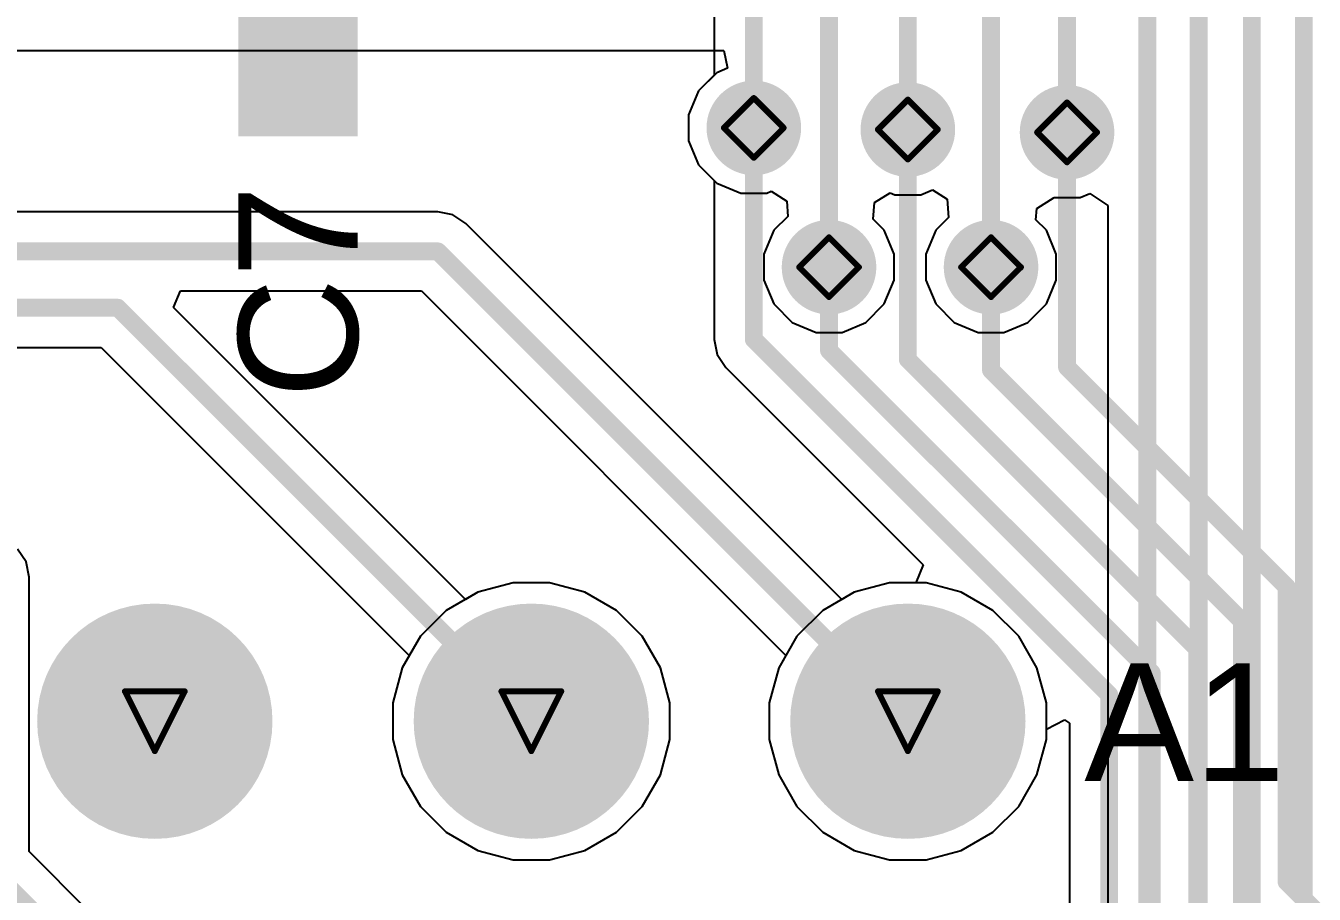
# Model space of a CAD drawing. Header units: inches. Extents: x -31 to 249, y -28 to 261.
# Drawn here: x 27.19 to 38.14, y 25.6 to 32.98 of the extents above; entities that cross this region are included whole.
import ezdxf

# ---------------------------------------------------------------- set-up
doc = ezdxf.new("R2010")
doc.units = ezdxf.units.IN
for name, color, linetype in [('Bottom Layer', 5, 'Continuous'), ('Bottom Solder', 6, 'Continuous'), ('Drill Drawing', 1, 'Continuous'), ('Multi-Layer', 9, 'Continuous'), ('Pad Holes', 156, 'Continuous'), ('Top Layer', 1, 'Continuous'), ('Top Overlay', 2, 'Continuous'), ('Top Paste', 8, 'Continuous'), ('Top Solder', 216, 'Continuous'), ('Via Holes', 16, 'Continuous')]:
    doc.layers.add(name, color=color, linetype=linetype)
doc.styles.add('Arial', font='', dxfattribs={"height": 0.2})
doc.styles.get('Arial').set_extended_font_data('Arial')

# ---------------------------------------------------------------- blocks, each defined once
blk = doc.blocks.new('RVT1E470M0505_12')
at = {"layer": 'Top Layer'}
for points in [[(-3.75, 0.455), (-1.05, 0.455), (-1.05, -0.455), (-3.75, -0.455)], [(1.05, 0.455), (3.75, 0.455), (3.75, -0.455), (1.05, -0.455)]]:
    blk.add_hatch(color=1, dxfattribs=at).paths.add_polyline_path(points)
at = {"layer": 'Top Paste'}
for points in [[(-3.75, 0.455), (-1.05, 0.455), (-1.05, -0.455), (-3.75, -0.455)], [(1.05, 0.455), (3.75, 0.455), (3.75, -0.455), (1.05, -0.455)]]:
    blk.add_hatch(color=8, dxfattribs=at).paths.add_polyline_path(points)
at = {"layer": 'Top Solder'}
for points in [[(-3.801, 0.506), (-0.999, 0.506), (-0.999, -0.506), (-3.801, -0.506)], [(0.999, 0.506), (3.801, 0.506), (3.801, -0.506), (0.999, -0.506)]]:
    blk.add_hatch(color=216, dxfattribs=at).paths.add_polyline_path(points)
at = {"layer": 'Top Overlay'}
for points in [[(-2.659, 1.787, 0.127, 0.127, 0), (-1.795, 2.649, 0.127, 0.127, 0)], [(2.659, 2.649, 0.127, 0.127, 0), (-1.795, 2.649, 0.127, 0.127, 0)], [(2.659, 0.607, 0.127, 0.127, 0), (2.659, 2.649, 0.127, 0.127, 0)], [(-2.659, 0.607, 0.127, 0.127, 0), (-2.659, 1.787, 0.127, 0.127, 0)], [(-3.289, 0.635, 0.127, 0.127, 0), (-3.289, 1.346, 0.127, 0.127, 0)], [(-2.933, 0.991, 0.127, 0.127, 0), (-3.644, 0.991, 0.127, 0.127, 0)], [(-2.659, -1.787, 0.127, 0.127, 0), (-2.659, -0.607, 0.127, 0.127, 0)], [(2.659, -2.649, 0.127, 0.127, 0), (2.659, -0.607, 0.127, 0.127, 0)], [(-1.795, -2.649, 0.127, 0.127, 0), (-2.659, -1.787, 0.127, 0.127, 0)], [(2.659, -2.649, 0.127, 0.127, 0), (-1.795, -2.649, 0.127, 0.127, 0)]]:
    blk.add_lwpolyline(points, format="xyseb", dxfattribs=at)
for points in [[(-1.827, 2.649, 0.0635, 0.0635, 1), (-1.763, 2.649, 0.0635, 0.0635, 1)], [(-1.827, 2.649, 0.0635, 0.0635, 1), (-1.763, 2.649, 0.0635, 0.0635, 1)], [(2.628, 2.649, 0.0635, 0.0635, 1), (2.691, 2.649, 0.0635, 0.0635, 1)], [(2.628, 2.649, 0.0635, 0.0635, 1), (2.691, 2.649, 0.0635, 0.0635, 1)], [(-2.691, 1.787, 0.0635, 0.0635, 1), (-2.628, 1.787, 0.0635, 0.0635, 1)], [(-2.691, 1.787, 0.0635, 0.0635, 1), (-2.628, 1.787, 0.0635, 0.0635, 1)], [(-3.321, 1.346, 0.0635, 0.0635, 1), (-3.257, 1.346, 0.0635, 0.0635, 1)], [(-3.676, 0.991, 0.0635, 0.0635, 1), (-3.613, 0.991, 0.0635, 0.0635, 1)], [(-2.965, 0.991, 0.0635, 0.0635, 1), (-2.902, 0.991, 0.0635, 0.0635, 1)], [(-3.321, 0.635, 0.0635, 0.0635, 1), (-3.257, 0.635, 0.0635, 0.0635, 1)], [(-2.691, 0.607, 0.0635, 0.0635, 1), (-2.628, 0.607, 0.0635, 0.0635, 1)], [(2.628, 0.607, 0.0635, 0.0635, 1), (2.691, 0.607, 0.0635, 0.0635, 1)], [(-2.691, -0.607, 0.0635, 0.0635, 1), (-2.628, -0.607, 0.0635, 0.0635, 1)], [(2.628, -0.607, 0.0635, 0.0635, 1), (2.691, -0.607, 0.0635, 0.0635, 1)], [(-2.691, -1.787, 0.0635, 0.0635, 1), (-2.628, -1.787, 0.0635, 0.0635, 1)], [(-2.691, -1.787, 0.0635, 0.0635, 1), (-2.628, -1.787, 0.0635, 0.0635, 1)], [(-1.827, -2.649, 0.0635, 0.0635, 1), (-1.763, -2.649, 0.0635, 0.0635, 1)], [(-1.827, -2.649, 0.0635, 0.0635, 1), (-1.763, -2.649, 0.0635, 0.0635, 1)], [(2.628, -2.649, 0.0635, 0.0635, 1), (2.691, -2.649, 0.0635, 0.0635, 1)], [(2.628, -2.649, 0.0635, 0.0635, 1), (2.691, -2.649, 0.0635, 0.0635, 1)]]:
    blk.add_lwpolyline(points, format="xyseb", close=True, dxfattribs=at)
blk = doc.blocks.new('1_1376430_8_40')
at = {"layer": 'Bottom Layer'}
h = blk.add_hatch(color=5, dxfattribs=at)
edge = h.paths.add_edge_path()
edge.add_arc((-39.25, 8.225), 1, 0, 360)
h = blk.add_hatch(color=5, dxfattribs=at)
edge = h.paths.add_edge_path()
edge.add_arc((-36.05, 8.225), 1, 0, 360)
h = blk.add_hatch(color=5, dxfattribs=at)
edge = h.paths.add_edge_path()
edge.add_arc((-32.85, 8.225), 1, 0, 360)
at = {"layer": 'Bottom Solder'}
h = blk.add_hatch(color=6, dxfattribs=at)
edge = h.paths.add_edge_path()
edge.add_arc((-39.25, 8.225), 1, 0, 360)
h = blk.add_hatch(color=6, dxfattribs=at)
edge = h.paths.add_edge_path()
edge.add_arc((-36.05, 8.225), 1, 0, 360)
h = blk.add_hatch(color=6, dxfattribs=at)
edge = h.paths.add_edge_path()
edge.add_arc((-32.85, 8.225), 1, 0, 360)
at = {"layer": 'Multi-Layer'}
h = blk.add_hatch(color=9, dxfattribs=at)
edge = h.paths.add_edge_path()
edge.add_arc((-39.25, 8.225), 1, 0, 360)
h = blk.add_hatch(color=9, dxfattribs=at)
edge = h.paths.add_edge_path()
edge.add_arc((-36.05, 8.225), 1, 0, 360)
h = blk.add_hatch(color=9, dxfattribs=at)
edge = h.paths.add_edge_path()
edge.add_arc((-32.85, 8.225), 1, 0, 360)
at = {"layer": 'Pad Holes'}
h = blk.add_hatch(color=7, dxfattribs=at)
edge = h.paths.add_edge_path()
edge.add_arc((-39.25, 8.225), 0.605, 0, 360)
h = blk.add_hatch(color=7, dxfattribs=at)
edge = h.paths.add_edge_path()
edge.add_arc((-36.05, 8.225), 0.605, 0, 360)
h = blk.add_hatch(color=7, dxfattribs=at)
edge = h.paths.add_edge_path()
edge.add_arc((-32.85, 8.225), 0.605, 0, 360)
at = {"layer": 'Top Layer'}
h = blk.add_hatch(color=1, dxfattribs=at)
edge = h.paths.add_edge_path()
edge.add_arc((-39.25, 8.225), 1, 0, 360)
h = blk.add_hatch(color=1, dxfattribs=at)
edge = h.paths.add_edge_path()
edge.add_arc((-36.05, 8.225), 1, 0, 360)
h = blk.add_hatch(color=1, dxfattribs=at)
edge = h.paths.add_edge_path()
edge.add_arc((-32.85, 8.225), 1, 0, 360)
at = {"layer": 'Top Solder'}
h = blk.add_hatch(color=216, dxfattribs=at)
edge = h.paths.add_edge_path()
edge.add_arc((-39.25, 8.225), 1, 0, 360)
h = blk.add_hatch(color=216, dxfattribs=at)
edge = h.paths.add_edge_path()
edge.add_arc((-36.05, 8.225), 1, 0, 360)
h = blk.add_hatch(color=216, dxfattribs=at)
edge = h.paths.add_edge_path()
edge.add_arc((-32.85, 8.225), 1, 0, 360)
at = {"layer": 'Top Overlay', "style": 'Arial'}
blk.add_text('A1', height=1, dxfattribs=at).set_placement((-31.35, 7.718))

msp = doc.modelspace()

# ---------------------------------------------------------------- hatches: boundary and pattern name
at = {"layer": 'Bottom Layer'}
h = msp.add_hatch(color=5, dxfattribs=at)
edge = h.paths.add_edge_path()
edge.add_arc((33.376, 32.111), 0.3, 0, 360)
h = msp.add_hatch(color=5, dxfattribs=at)
edge = h.paths.add_edge_path()
edge.add_arc((34.685, 32.097), 0.3, 0, 360)
h = msp.add_hatch(color=5, dxfattribs=at)
edge = h.paths.add_edge_path()
edge.add_arc((36.038, 32.073), 0.3, 0, 360)
h = msp.add_hatch(color=5, dxfattribs=at)
edge = h.paths.add_edge_path()
edge.add_arc((34.015, 30.927), 0.3, 0, 360)
h = msp.add_hatch(color=5, dxfattribs=at)
edge = h.paths.add_edge_path()
edge.add_arc((35.392, 30.927), 0.3, 0, 360)
at = {"layer": 'Bottom Solder'}
h = msp.add_hatch(color=6, dxfattribs=at)
edge = h.paths.add_edge_path()
edge.add_arc((33.376, 32.111), 0.402, 0, 360)
h = msp.add_hatch(color=6, dxfattribs=at)
edge = h.paths.add_edge_path()
edge.add_arc((34.685, 32.097), 0.402, 0, 360)
h = msp.add_hatch(color=6, dxfattribs=at)
edge = h.paths.add_edge_path()
edge.add_arc((36.038, 32.073), 0.402, 0, 360)
h = msp.add_hatch(color=6, dxfattribs=at)
edge = h.paths.add_edge_path()
edge.add_arc((34.015, 30.927), 0.402, 0, 360)
h = msp.add_hatch(color=6, dxfattribs=at)
edge = h.paths.add_edge_path()
edge.add_arc((35.392, 30.927), 0.402, 0, 360)
at = {"layer": 'Top Layer'}
h = msp.add_hatch(color=1, dxfattribs=at)
edge = h.paths.add_edge_path()
edge.add_arc((33.376, 32.111), 0.3, 0, 360)
h = msp.add_hatch(color=1, dxfattribs=at)
edge = h.paths.add_edge_path()
edge.add_arc((34.685, 32.097), 0.3, 0, 360)
h = msp.add_hatch(color=1, dxfattribs=at)
edge = h.paths.add_edge_path()
edge.add_arc((36.038, 32.073), 0.3, 0, 360)
h = msp.add_hatch(color=1, dxfattribs=at)
edge = h.paths.add_edge_path()
edge.add_arc((34.015, 30.927), 0.3, 0, 360)
h = msp.add_hatch(color=1, dxfattribs=at)
edge = h.paths.add_edge_path()
edge.add_arc((35.392, 30.927), 0.3, 0, 360)
at = {"layer": 'Top Solder'}
h = msp.add_hatch(color=216, dxfattribs=at)
edge = h.paths.add_edge_path()
edge.add_arc((33.376, 32.111), 0.402, 0, 360)
h = msp.add_hatch(color=216, dxfattribs=at)
edge = h.paths.add_edge_path()
edge.add_arc((34.685, 32.097), 0.402, 0, 360)
h = msp.add_hatch(color=216, dxfattribs=at)
edge = h.paths.add_edge_path()
edge.add_arc((36.038, 32.073), 0.402, 0, 360)
h = msp.add_hatch(color=216, dxfattribs=at)
edge = h.paths.add_edge_path()
edge.add_arc((34.015, 30.927), 0.402, 0, 360)
h = msp.add_hatch(color=216, dxfattribs=at)
edge = h.paths.add_edge_path()
edge.add_arc((35.392, 30.927), 0.402, 0, 360)
at = {"layer": 'Via Holes'}
h = msp.add_hatch(color=7, dxfattribs=at)
edge = h.paths.add_edge_path()
edge.add_arc((33.376, 32.111), 0.15, 0, 360)
h = msp.add_hatch(color=7, dxfattribs=at)
edge = h.paths.add_edge_path()
edge.add_arc((34.685, 32.097), 0.15, 0, 360)
h = msp.add_hatch(color=7, dxfattribs=at)
edge = h.paths.add_edge_path()
edge.add_arc((36.038, 32.073), 0.15, 0, 360)
h = msp.add_hatch(color=7, dxfattribs=at)
edge = h.paths.add_edge_path()
edge.add_arc((34.015, 30.927), 0.15, 0, 360)
h = msp.add_hatch(color=7, dxfattribs=at)
edge = h.paths.add_edge_path()
edge.add_arc((35.392, 30.927), 0.15, 0, 360)

# ---------------------------------------------------------------- linework, layer by layer
at = {"layer": 'Bottom Layer'}
for p, q in [((17.501, 32.77), (33.121, 32.77)), ((33.121, 32.77), (33.151, 32.618)), ((33.062, 32.58), (32.906, 32.425)), ((33.151, 32.618), (33.062, 32.58)), ((32.906, 32.425), (32.822, 32.221)), ((32.822, 32.221), (32.822, 32.001)), ((32.822, 32.001), (32.906, 31.797)), ((32.906, 31.797), (33.039, 31.664)), ((33.039, 31.664), (33.039, 30.313)), ((30.69, 31.398), (18.286, 31.398)), ((30.819, 31.372), (30.69, 31.398)), ((30.928, 31.299), (30.819, 31.372)), ((34.125, 28.103), (30.928, 31.299)), ((28.444, 30.584), (28.502, 30.725)), ((28.502, 30.725), (30.551, 30.725)), ((30.551, 30.725), (33.648, 27.627)), ((30.925, 28.103), (28.444, 30.584)), ((25.603, 30.245), (27.83, 30.245)), ((27.83, 30.245), (30.448, 27.627)), ((33.039, 30.313), (33.065, 30.184)), ((33.065, 30.184), (33.138, 30.074)), ((33.138, 30.074), (34.815, 28.397)), ((27.191, 28.422), (27.118, 28.531)), ((27.217, 28.293), (27.191, 28.422)), ((34.815, 28.397), (34.752, 28.244)), ((27.217, 25.959), (27.217, 28.293)), ((31.03, 28.164), (30.925, 28.103)), ((31.33, 28.244), (31.03, 28.164)), ((31.64, 28.244), (31.33, 28.244)), ((31.94, 28.164), (31.64, 28.244)), ((32.208, 28.009), (31.94, 28.164)), ((34.23, 28.164), (34.125, 28.103)), ((34.53, 28.244), (34.23, 28.164)), ((34.752, 28.244), (34.53, 28.244)), ((32.427, 27.79), (32.208, 28.009)), ((32.582, 27.521), (32.427, 27.79)), ((30.448, 27.627), (30.387, 27.521)), ((33.648, 27.627), (33.587, 27.521)), ((30.387, 27.521), (30.307, 27.222)), ((32.663, 27.222), (32.582, 27.521)), ((33.587, 27.521), (33.507, 27.222)), ((30.307, 27.222), (30.307, 26.912)), ((32.663, 26.912), (32.663, 27.222)), ((33.507, 27.222), (33.507, 26.912)), ((35.863, 26.999), (36.015, 27.08)), ((36.015, 27.08), (36.06, 27.051)), ((36.06, 27.051), (36.06, 24.387)), ((35.863, 26.912), (35.863, 26.999)), ((30.307, 26.912), (30.387, 26.612)), ((32.582, 26.612), (32.663, 26.912)), ((33.507, 26.912), (33.587, 26.612)), ((35.782, 26.612), (35.863, 26.912)), ((30.387, 26.612), (30.542, 26.343)), ((32.427, 26.343), (32.582, 26.612)), ((33.587, 26.612), (33.742, 26.343)), ((35.627, 26.343), (35.782, 26.612)), ((30.542, 26.343), (30.762, 26.124)), ((32.208, 26.124), (32.427, 26.343)), ((33.742, 26.343), (33.962, 26.124)), ((35.408, 26.124), (35.627, 26.343)), ((30.762, 26.124), (31.03, 25.969)), ((31.94, 25.969), (32.208, 26.124)), ((33.962, 26.124), (34.23, 25.969)), ((35.139, 25.969), (35.408, 26.124)), ((27.734, 25.442), (27.217, 25.959)), ((31.03, 25.969), (31.33, 25.889)), ((31.64, 25.889), (31.94, 25.969)), ((34.23, 25.969), (34.53, 25.889)), ((34.84, 25.889), (35.139, 25.969)), ((31.33, 25.889), (31.64, 25.889)), ((34.53, 25.889), (34.84, 25.889))]:
    msp.add_line(p, q, dxfattribs=at)
for points in [[(33.376, 30.313, 0.152, 0.152, 0), (33.376, 32.111, 0.152, 0.152, 0)], [(34.685, 30.142, 0.152, 0.152, 0), (34.685, 32.097, 0.152, 0.152, 0)], [(36.038, 30.077, 0.152, 0.152, 0), (36.038, 32.073, 0.152, 0.152, 0)], [(18.146, 31.061, 0.152, 0.152, 0), (30.69, 31.061, 0.152, 0.152, 0)], [(30.69, 31.061, 0.152, 0.152, 0), (34.685, 27.067, 0.152, 0.152, 0)], [(34.015, 30.219, 0.152, 0.152, 0), (34.015, 30.927, 0.152, 0.152, 0)], [(35.392, 30.051, 0.152, 0.152, 0), (35.392, 30.927, 0.152, 0.152, 0)], [(18.007, 30.582, 0.152, 0.152, 0), (27.97, 30.582, 0.152, 0.152, 0)], [(27.97, 30.582, 0.152, 0.152, 0), (31.485, 27.067, 0.152, 0.152, 0)], [(33.376, 30.313, 0.152, 0.152, 0), (36.396, 27.292, 0.152, 0.152, 0)], [(34.015, 30.219, 0.152, 0.152, 0), (36.757, 27.478, 0.152, 0.152, 0)], [(34.685, 30.142, 0.152, 0.152, 0), (37.145, 27.682, 0.152, 0.152, 0)], [(35.392, 30.051, 0.152, 0.152, 0), (37.523, 27.92, 0.152, 0.152, 0)], [(36.038, 30.077, 0.152, 0.152, 0), (37.904, 28.211, 0.152, 0.152, 0)], [(37.904, 25.701, 0.152, 0.152, 0), (37.904, 28.211, 0.152, 0.152, 0)], [(37.523, 25.491, 0.152, 0.152, 0), (37.523, 27.92, 0.152, 0.152, 0)], [(37.145, 27.682, 0.152, 0.152, 0), (37.145, 27.682, 0.152, 0.152, 0)], [(37.145, 25.03, 0.152, 0.152, 0), (37.145, 27.682, 0.152, 0.152, 0)], [(36.757, 24.711, 0.152, 0.152, 0), (36.757, 27.478, 0.152, 0.152, 0)], [(36.396, 24.387, 0.152, 0.152, 0), (36.396, 27.292, 0.152, 0.152, 0)], [(26.88, 25.82, 0.152, 0.152, 0), (27.594, 25.106, 0.152, 0.152, 0)], [(37.904, 25.701, 0.152, 0.152, 0), (38.347, 25.259, 0.152, 0.152, 0)]]:
    msp.add_lwpolyline(points, format="xyseb", dxfattribs=at)
for points in [[(33.338, 32.111, 0.0762, 0.0762, 1), (33.414, 32.111, 0.0762, 0.0762, 1)], [(34.647, 32.097, 0.0762, 0.0762, 1), (34.723, 32.097, 0.0762, 0.0762, 1)], [(36, 32.073, 0.0762, 0.0762, 1), (36.076, 32.073, 0.0762, 0.0762, 1)], [(30.652, 31.061, 0.0762, 0.0762, 1), (30.728, 31.061, 0.0762, 0.0762, 1)], [(30.652, 31.061, 0.0762, 0.0762, 1), (30.728, 31.061, 0.0762, 0.0762, 1)], [(33.977, 30.927, 0.0762, 0.0762, 1), (34.054, 30.927, 0.0762, 0.0762, 1)], [(35.354, 30.927, 0.0762, 0.0762, 1), (35.43, 30.927, 0.0762, 0.0762, 1)], [(27.932, 30.582, 0.0762, 0.0762, 1), (28.008, 30.582, 0.0762, 0.0762, 1)], [(27.932, 30.582, 0.0762, 0.0762, 1), (28.008, 30.582, 0.0762, 0.0762, 1)], [(33.338, 30.313, 0.0762, 0.0762, 1), (33.414, 30.313, 0.0762, 0.0762, 1)], [(33.338, 30.313, 0.0762, 0.0762, 1), (33.414, 30.313, 0.0762, 0.0762, 1)], [(33.977, 30.219, 0.0762, 0.0762, 1), (34.054, 30.219, 0.0762, 0.0762, 1)], [(33.977, 30.219, 0.0762, 0.0762, 1), (34.054, 30.219, 0.0762, 0.0762, 1)], [(34.647, 30.142, 0.0762, 0.0762, 1), (34.723, 30.142, 0.0762, 0.0762, 1)], [(34.647, 30.142, 0.0762, 0.0762, 1), (34.723, 30.142, 0.0762, 0.0762, 1)], [(35.354, 30.051, 0.0762, 0.0762, 1), (35.43, 30.051, 0.0762, 0.0762, 1)], [(35.354, 30.051, 0.0762, 0.0762, 1), (35.43, 30.051, 0.0762, 0.0762, 1)], [(36, 30.077, 0.0762, 0.0762, 1), (36.076, 30.077, 0.0762, 0.0762, 1)], [(36, 30.077, 0.0762, 0.0762, 1), (36.076, 30.077, 0.0762, 0.0762, 1)], [(37.866, 28.211, 0.0762, 0.0762, 1), (37.942, 28.211, 0.0762, 0.0762, 1)], [(37.866, 28.211, 0.0762, 0.0762, 1), (37.942, 28.211, 0.0762, 0.0762, 1)], [(37.485, 27.92, 0.0762, 0.0762, 1), (37.561, 27.92, 0.0762, 0.0762, 1)], [(37.485, 27.92, 0.0762, 0.0762, 1), (37.561, 27.92, 0.0762, 0.0762, 1)], [(37.107, 27.682, 0.0762, 0.0762, 1), (37.183, 27.682, 0.0762, 0.0762, 1)], [(37.107, 27.682, 0.0762, 0.0762, 1), (37.183, 27.682, 0.0762, 0.0762, 1)], [(37.107, 27.682, 0.0762, 0.0762, 1), (37.183, 27.682, 0.0762, 0.0762, 1)], [(37.107, 27.682, 0.0762, 0.0762, 1), (37.183, 27.682, 0.0762, 0.0762, 1)], [(36.718, 27.478, 0.0762, 0.0762, 1), (36.795, 27.478, 0.0762, 0.0762, 1)], [(36.718, 27.478, 0.0762, 0.0762, 1), (36.795, 27.478, 0.0762, 0.0762, 1)], [(36.358, 27.292, 0.0762, 0.0762, 1), (36.434, 27.292, 0.0762, 0.0762, 1)], [(36.358, 27.292, 0.0762, 0.0762, 1), (36.434, 27.292, 0.0762, 0.0762, 1)], [(31.447, 27.067, 0.0762, 0.0762, 1), (31.523, 27.067, 0.0762, 0.0762, 1)], [(34.647, 27.067, 0.0762, 0.0762, 1), (34.723, 27.067, 0.0762, 0.0762, 1)], [(37.866, 25.701, 0.0762, 0.0762, 1), (37.942, 25.701, 0.0762, 0.0762, 1)], [(37.866, 25.701, 0.0762, 0.0762, 1), (37.942, 25.701, 0.0762, 0.0762, 1)]]:
    msp.add_lwpolyline(points, format="xyseb", close=True, dxfattribs=at)
at = {"layer": 'Drill Drawing'}
for points in [[(33.122, 32.111, 0.0508, 0.0508, 0), (33.376, 32.365, 0.0508, 0.0508, 0)], [(33.376, 32.365, 0.0508, 0.0508, 0), (33.63, 32.111, 0.0508, 0.0508, 0)], [(34.431, 32.097, 0.0508, 0.0508, 0), (34.685, 32.351, 0.0508, 0.0508, 0)], [(34.685, 32.351, 0.0508, 0.0508, 0), (34.939, 32.097, 0.0508, 0.0508, 0)], [(35.784, 32.073, 0.0508, 0.0508, 0), (36.038, 32.327, 0.0508, 0.0508, 0)], [(36.038, 32.327, 0.0508, 0.0508, 0), (36.292, 32.073, 0.0508, 0.0508, 0)], [(33.122, 32.111, 0.0508, 0.0508, 0), (33.376, 31.857, 0.0508, 0.0508, 0)], [(33.376, 31.857, 0.0508, 0.0508, 0), (33.63, 32.111, 0.0508, 0.0508, 0)], [(34.431, 32.097, 0.0508, 0.0508, 0), (34.685, 31.843, 0.0508, 0.0508, 0)], [(34.685, 31.843, 0.0508, 0.0508, 0), (34.939, 32.097, 0.0508, 0.0508, 0)], [(35.784, 32.073, 0.0508, 0.0508, 0), (36.038, 31.819, 0.0508, 0.0508, 0)], [(36.038, 31.819, 0.0508, 0.0508, 0), (36.292, 32.073, 0.0508, 0.0508, 0)], [(33.761, 30.927, 0.0508, 0.0508, 0), (34.015, 31.181, 0.0508, 0.0508, 0)], [(34.015, 31.181, 0.0508, 0.0508, 0), (34.269, 30.927, 0.0508, 0.0508, 0)], [(35.138, 30.927, 0.0508, 0.0508, 0), (35.392, 31.181, 0.0508, 0.0508, 0)], [(35.392, 31.181, 0.0508, 0.0508, 0), (35.646, 30.927, 0.0508, 0.0508, 0)], [(33.761, 30.927, 0.0508, 0.0508, 0), (34.015, 30.673, 0.0508, 0.0508, 0)], [(34.015, 30.673, 0.0508, 0.0508, 0), (34.269, 30.927, 0.0508, 0.0508, 0)], [(35.138, 30.927, 0.0508, 0.0508, 0), (35.392, 30.673, 0.0508, 0.0508, 0)], [(35.392, 30.673, 0.0508, 0.0508, 0), (35.646, 30.927, 0.0508, 0.0508, 0)], [(28.031, 27.321, 0.0508, 0.0508, 0), (28.539, 27.321, 0.0508, 0.0508, 0)], [(28.031, 27.321, 0.0508, 0.0508, 0), (28.285, 26.813, 0.0508, 0.0508, 0)], [(28.285, 26.813, 0.0508, 0.0508, 0), (28.539, 27.321, 0.0508, 0.0508, 0)], [(31.231, 27.321, 0.0508, 0.0508, 0), (31.739, 27.321, 0.0508, 0.0508, 0)], [(31.231, 27.321, 0.0508, 0.0508, 0), (31.485, 26.813, 0.0508, 0.0508, 0)], [(31.485, 26.813, 0.0508, 0.0508, 0), (31.739, 27.321, 0.0508, 0.0508, 0)], [(34.431, 27.321, 0.0508, 0.0508, 0), (34.939, 27.321, 0.0508, 0.0508, 0)], [(34.431, 27.321, 0.0508, 0.0508, 0), (34.685, 26.813, 0.0508, 0.0508, 0)], [(34.685, 26.813, 0.0508, 0.0508, 0), (34.939, 27.321, 0.0508, 0.0508, 0)]]:
    msp.add_lwpolyline(points, format="xyseb", dxfattribs=at)
for points in [[(33.363, 32.365, 0.0254, 0.0254, 1), (33.388, 32.365, 0.0254, 0.0254, 1)], [(33.363, 32.365, 0.0254, 0.0254, 1), (33.388, 32.365, 0.0254, 0.0254, 1)], [(34.672, 32.351, 0.0254, 0.0254, 1), (34.698, 32.351, 0.0254, 0.0254, 1)], [(34.672, 32.351, 0.0254, 0.0254, 1), (34.698, 32.351, 0.0254, 0.0254, 1)], [(36.025, 32.327, 0.0254, 0.0254, 1), (36.051, 32.327, 0.0254, 0.0254, 1)], [(36.025, 32.327, 0.0254, 0.0254, 1), (36.051, 32.327, 0.0254, 0.0254, 1)], [(33.109, 32.111, 0.0254, 0.0254, 1), (33.134, 32.111, 0.0254, 0.0254, 1)], [(33.109, 32.111, 0.0254, 0.0254, 1), (33.134, 32.111, 0.0254, 0.0254, 1)], [(33.617, 32.111, 0.0254, 0.0254, 1), (33.642, 32.111, 0.0254, 0.0254, 1)], [(33.617, 32.111, 0.0254, 0.0254, 1), (33.642, 32.111, 0.0254, 0.0254, 1)], [(34.418, 32.097, 0.0254, 0.0254, 1), (34.444, 32.097, 0.0254, 0.0254, 1)], [(34.418, 32.097, 0.0254, 0.0254, 1), (34.444, 32.097, 0.0254, 0.0254, 1)], [(34.926, 32.097, 0.0254, 0.0254, 1), (34.952, 32.097, 0.0254, 0.0254, 1)], [(34.926, 32.097, 0.0254, 0.0254, 1), (34.952, 32.097, 0.0254, 0.0254, 1)], [(35.771, 32.073, 0.0254, 0.0254, 1), (35.797, 32.073, 0.0254, 0.0254, 1)], [(35.771, 32.073, 0.0254, 0.0254, 1), (35.797, 32.073, 0.0254, 0.0254, 1)], [(36.279, 32.073, 0.0254, 0.0254, 1), (36.305, 32.073, 0.0254, 0.0254, 1)], [(36.279, 32.073, 0.0254, 0.0254, 1), (36.305, 32.073, 0.0254, 0.0254, 1)], [(33.363, 31.857, 0.0254, 0.0254, 1), (33.388, 31.857, 0.0254, 0.0254, 1)], [(33.363, 31.857, 0.0254, 0.0254, 1), (33.388, 31.857, 0.0254, 0.0254, 1)], [(34.672, 31.843, 0.0254, 0.0254, 1), (34.698, 31.843, 0.0254, 0.0254, 1)], [(34.672, 31.843, 0.0254, 0.0254, 1), (34.698, 31.843, 0.0254, 0.0254, 1)], [(36.025, 31.819, 0.0254, 0.0254, 1), (36.051, 31.819, 0.0254, 0.0254, 1)], [(36.025, 31.819, 0.0254, 0.0254, 1), (36.051, 31.819, 0.0254, 0.0254, 1)], [(34.003, 31.181, 0.0254, 0.0254, 1), (34.028, 31.181, 0.0254, 0.0254, 1)], [(34.003, 31.181, 0.0254, 0.0254, 1), (34.028, 31.181, 0.0254, 0.0254, 1)], [(35.379, 31.181, 0.0254, 0.0254, 1), (35.405, 31.181, 0.0254, 0.0254, 1)], [(35.379, 31.181, 0.0254, 0.0254, 1), (35.405, 31.181, 0.0254, 0.0254, 1)], [(33.749, 30.927, 0.0254, 0.0254, 1), (33.774, 30.927, 0.0254, 0.0254, 1)], [(33.749, 30.927, 0.0254, 0.0254, 1), (33.774, 30.927, 0.0254, 0.0254, 1)], [(34.257, 30.927, 0.0254, 0.0254, 1), (34.282, 30.927, 0.0254, 0.0254, 1)], [(34.257, 30.927, 0.0254, 0.0254, 1), (34.282, 30.927, 0.0254, 0.0254, 1)], [(35.125, 30.927, 0.0254, 0.0254, 1), (35.151, 30.927, 0.0254, 0.0254, 1)], [(35.125, 30.927, 0.0254, 0.0254, 1), (35.151, 30.927, 0.0254, 0.0254, 1)], [(35.633, 30.927, 0.0254, 0.0254, 1), (35.659, 30.927, 0.0254, 0.0254, 1)], [(35.633, 30.927, 0.0254, 0.0254, 1), (35.659, 30.927, 0.0254, 0.0254, 1)], [(34.003, 30.673, 0.0254, 0.0254, 1), (34.028, 30.673, 0.0254, 0.0254, 1)], [(34.003, 30.673, 0.0254, 0.0254, 1), (34.028, 30.673, 0.0254, 0.0254, 1)], [(35.379, 30.673, 0.0254, 0.0254, 1), (35.405, 30.673, 0.0254, 0.0254, 1)], [(35.379, 30.673, 0.0254, 0.0254, 1), (35.405, 30.673, 0.0254, 0.0254, 1)], [(28.018, 27.321, 0.0254, 0.0254, 1), (28.044, 27.321, 0.0254, 0.0254, 1)], [(28.018, 27.321, 0.0254, 0.0254, 1), (28.044, 27.321, 0.0254, 0.0254, 1)], [(28.526, 27.321, 0.0254, 0.0254, 1), (28.552, 27.321, 0.0254, 0.0254, 1)], [(28.526, 27.321, 0.0254, 0.0254, 1), (28.552, 27.321, 0.0254, 0.0254, 1)], [(31.218, 27.321, 0.0254, 0.0254, 1), (31.244, 27.321, 0.0254, 0.0254, 1)], [(31.218, 27.321, 0.0254, 0.0254, 1), (31.244, 27.321, 0.0254, 0.0254, 1)], [(31.726, 27.321, 0.0254, 0.0254, 1), (31.752, 27.321, 0.0254, 0.0254, 1)], [(31.726, 27.321, 0.0254, 0.0254, 1), (31.752, 27.321, 0.0254, 0.0254, 1)], [(34.418, 27.321, 0.0254, 0.0254, 1), (34.444, 27.321, 0.0254, 0.0254, 1)], [(34.418, 27.321, 0.0254, 0.0254, 1), (34.444, 27.321, 0.0254, 0.0254, 1)], [(34.926, 27.321, 0.0254, 0.0254, 1), (34.952, 27.321, 0.0254, 0.0254, 1)], [(34.926, 27.321, 0.0254, 0.0254, 1), (34.952, 27.321, 0.0254, 0.0254, 1)], [(28.272, 26.813, 0.0254, 0.0254, 1), (28.298, 26.813, 0.0254, 0.0254, 1)], [(28.272, 26.813, 0.0254, 0.0254, 1), (28.298, 26.813, 0.0254, 0.0254, 1)], [(31.472, 26.813, 0.0254, 0.0254, 1), (31.498, 26.813, 0.0254, 0.0254, 1)], [(31.472, 26.813, 0.0254, 0.0254, 1), (31.498, 26.813, 0.0254, 0.0254, 1)], [(34.672, 26.813, 0.0254, 0.0254, 1), (34.698, 26.813, 0.0254, 0.0254, 1)], [(34.672, 26.813, 0.0254, 0.0254, 1), (34.698, 26.813, 0.0254, 0.0254, 1)]]:
    msp.add_lwpolyline(points, format="xyseb", close=True, dxfattribs=at)
at = {"layer": 'Top Layer'}
for p, q in [((33.039, 43.65), (33.039, 32.558)), ((33.039, 32.558), (32.906, 32.425)), ((32.906, 32.425), (32.822, 32.221)), ((32.822, 32.221), (32.822, 32.001)), ((32.822, 32.001), (32.906, 31.797)), ((32.906, 31.797), (33.062, 31.641)), ((33.062, 31.641), (33.266, 31.557)), ((33.266, 31.557), (33.486, 31.557)), ((33.486, 31.557), (33.524, 31.573)), ((33.524, 31.573), (33.655, 31.488)), ((34.402, 31.476), (34.534, 31.56)), ((34.534, 31.56), (34.575, 31.543)), ((34.575, 31.543), (34.795, 31.543)), ((34.795, 31.543), (34.894, 31.584)), ((34.894, 31.584), (35.018, 31.505)), ((36.148, 31.519), (36.231, 31.553)), ((36.231, 31.553), (36.384, 31.451)), ((33.655, 31.488), (33.664, 31.359)), ((34.391, 31.335), (34.402, 31.476)), ((35.018, 31.505), (35.029, 31.348)), ((35.781, 31.425), (35.928, 31.519)), ((35.928, 31.519), (36.148, 31.519)), ((36.384, 31.451), (36.384, 20.941)), ((33.664, 31.359), (33.546, 31.241)), ((34.485, 31.241), (34.391, 31.335)), ((35.029, 31.348), (34.922, 31.241)), ((35.773, 31.329), (35.781, 31.425)), ((35.862, 31.241), (35.773, 31.329)), ((33.546, 31.241), (33.461, 31.038)), ((34.569, 31.038), (34.485, 31.241)), ((34.922, 31.241), (34.838, 31.038)), ((35.946, 31.038), (35.862, 31.241)), ((33.461, 31.038), (33.461, 30.817)), ((34.569, 30.817), (34.569, 31.038)), ((34.838, 31.038), (34.838, 30.817)), ((35.946, 30.817), (35.946, 31.038)), ((33.461, 30.817), (33.546, 30.614)), ((34.485, 30.614), (34.569, 30.817)), ((34.838, 30.817), (34.922, 30.614)), ((35.862, 30.614), (35.946, 30.817)), ((33.546, 30.614), (33.702, 30.458)), ((34.329, 30.458), (34.485, 30.614)), ((34.922, 30.614), (35.078, 30.458)), ((35.706, 30.458), (35.862, 30.614)), ((33.702, 30.458), (33.905, 30.373)), ((34.126, 30.373), (34.329, 30.458)), ((35.078, 30.458), (35.282, 30.373)), ((35.502, 30.373), (35.706, 30.458)), ((33.905, 30.373), (34.126, 30.373)), ((35.282, 30.373), (35.502, 30.373)), ((31.03, 28.164), (30.762, 28.009)), ((31.33, 28.244), (31.03, 28.164)), ((31.64, 28.244), (31.33, 28.244)), ((31.94, 28.164), (31.64, 28.244)), ((32.208, 28.009), (31.94, 28.164)), ((34.23, 28.164), (33.962, 28.009)), ((34.53, 28.244), (34.23, 28.164)), ((34.84, 28.244), (34.53, 28.244)), ((35.139, 28.164), (34.84, 28.244)), ((35.408, 28.009), (35.139, 28.164)), ((30.762, 28.009), (30.542, 27.79)), ((32.427, 27.79), (32.208, 28.009)), ((33.962, 28.009), (33.742, 27.79)), ((35.627, 27.79), (35.408, 28.009)), ((30.542, 27.79), (30.387, 27.521)), ((32.582, 27.521), (32.427, 27.79)), ((33.742, 27.79), (33.587, 27.521)), ((35.782, 27.521), (35.627, 27.79)), ((30.387, 27.521), (30.307, 27.222)), ((32.663, 27.222), (32.582, 27.521)), ((33.587, 27.521), (33.507, 27.222)), ((35.863, 27.222), (35.782, 27.521)), ((30.307, 27.222), (30.307, 26.912)), ((32.663, 26.912), (32.663, 27.222)), ((33.507, 27.222), (33.507, 26.912)), ((35.863, 26.912), (35.863, 27.222)), ((30.307, 26.912), (30.387, 26.612)), ((32.582, 26.612), (32.663, 26.912)), ((33.507, 26.912), (33.587, 26.612)), ((35.782, 26.612), (35.863, 26.912)), ((30.387, 26.612), (30.542, 26.343)), ((32.427, 26.343), (32.582, 26.612)), ((33.587, 26.612), (33.742, 26.343)), ((35.627, 26.343), (35.782, 26.612)), ((30.542, 26.343), (30.762, 26.124)), ((32.208, 26.124), (32.427, 26.343)), ((33.742, 26.343), (33.962, 26.124)), ((35.408, 26.124), (35.627, 26.343)), ((30.762, 26.124), (31.03, 25.969)), ((31.94, 25.969), (32.208, 26.124)), ((33.962, 26.124), (34.23, 25.969)), ((35.139, 25.969), (35.408, 26.124)), ((31.03, 25.969), (31.33, 25.889)), ((31.64, 25.889), (31.94, 25.969)), ((34.23, 25.969), (34.53, 25.889)), ((34.84, 25.889), (35.139, 25.969)), ((31.33, 25.889), (31.64, 25.889)), ((34.53, 25.889), (34.84, 25.889))]:
    msp.add_line(p, q, dxfattribs=at)
for points in [[(38.05, 15.316, 0.152, 0.152, 0), (38.05, 73.997, 0.152, 0.152, 0)], [(37.608, 15.074, 0.152, 0.152, 0), (37.608, 73.771, 0.152, 0.152, 0)], [(37.156, 18.238, 0.152, 0.152, 0), (37.156, 73.154, 0.152, 0.152, 0)], [(36.72, 20.802, 0.152, 0.152, 0), (36.72, 72.481, 0.152, 0.152, 0)], [(33.376, 32.111, 0.152, 0.152, 0), (33.376, 59.39, 0.152, 0.152, 0)], [(34.015, 30.927, 0.152, 0.152, 0), (34.015, 59.087, 0.152, 0.152, 0)], [(34.685, 32.097, 0.152, 0.152, 0), (34.685, 58.43, 0.152, 0.152, 0)], [(35.392, 30.927, 0.152, 0.152, 0), (35.392, 57.656, 0.152, 0.152, 0)], [(36.038, 32.073, 0.152, 0.152, 0), (36.038, 56.862, 0.152, 0.152, 0)]]:
    msp.add_lwpolyline(points, format="xyseb", dxfattribs=at)
for points in [[(33.338, 32.111, 0.0762, 0.0762, 1), (33.414, 32.111, 0.0762, 0.0762, 1)], [(34.647, 32.097, 0.0762, 0.0762, 1), (34.723, 32.097, 0.0762, 0.0762, 1)], [(36, 32.073, 0.0762, 0.0762, 1), (36.076, 32.073, 0.0762, 0.0762, 1)], [(33.977, 30.927, 0.0762, 0.0762, 1), (34.054, 30.927, 0.0762, 0.0762, 1)], [(35.354, 30.927, 0.0762, 0.0762, 1), (35.43, 30.927, 0.0762, 0.0762, 1)]]:
    msp.add_lwpolyline(points, format="xyseb", close=True, dxfattribs=at)

# ---------------------------------------------------------------- block references
at = {"rotation": 270}
msp.add_blockref('RVT1E470M0505_12', (29.502, 35.84), dxfattribs=at)
msp.add_blockref('1_1376430_8_40', (67.535, 18.842))

# ---------------------------------------------------------------- texts
at = {"layer": 'Top Overlay', "style": 'Arial'}
msp.add_text('C7', height=1.016, rotation=90, dxfattribs=at).set_placement((30.01, 29.811))

doc.saveas('drawing.dxf')
